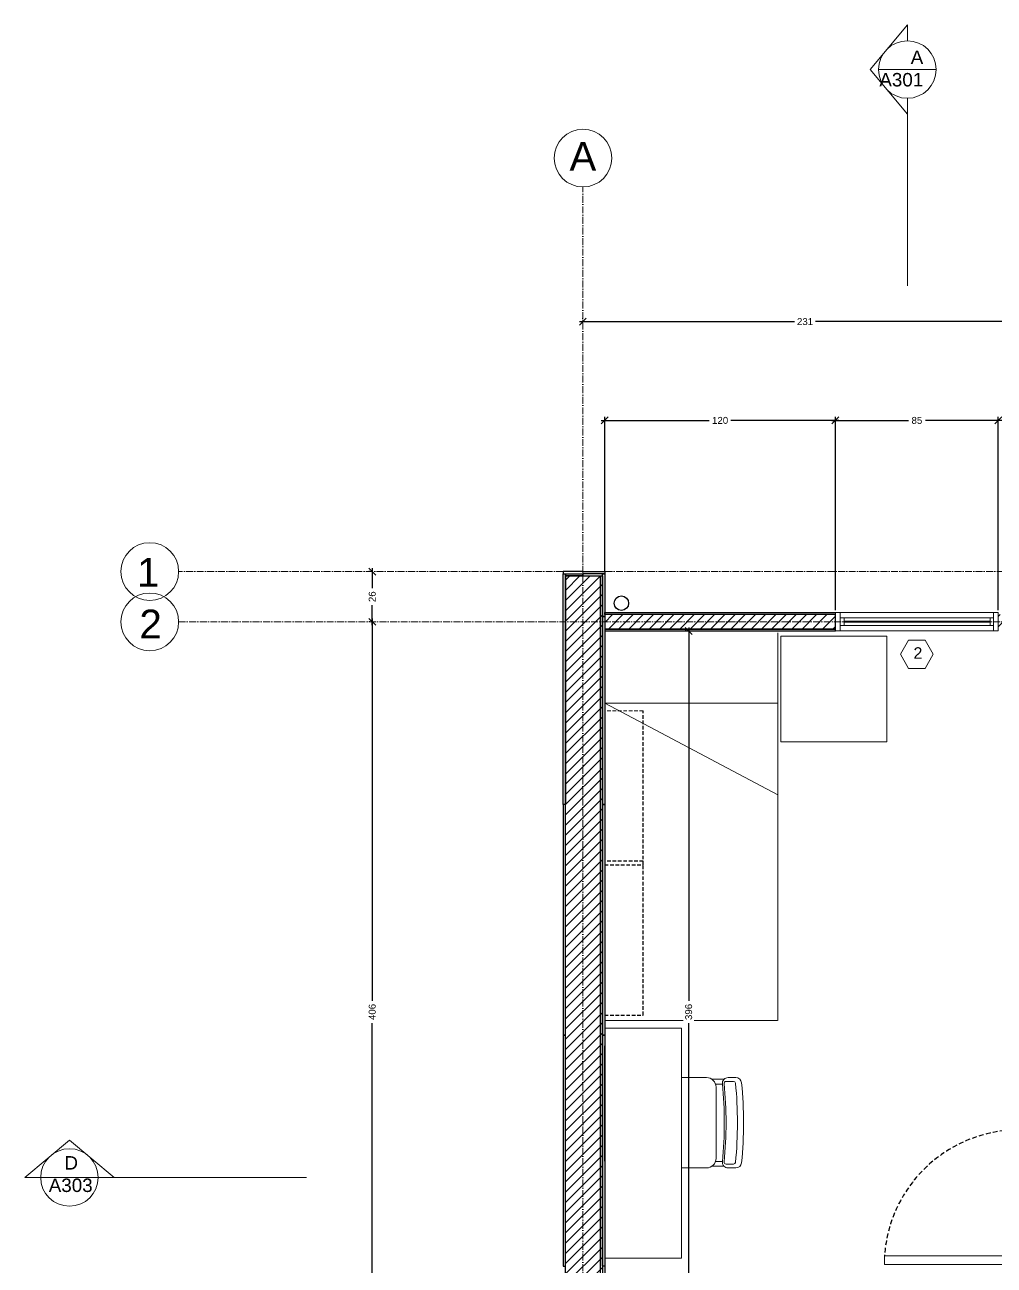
# Model space of a CAD drawing. Header units: centimetres. Extents: x -1332 to 7887, y -608 to 4152.
# Drawn here: x 3344 to 3848, y 71 to 716 of the extents above; entities that cross this region are included whole.
import ezdxf

# ---------------------------------------------------------------- set-up
doc = ezdxf.new("R2010")
doc.units = ezdxf.units.CM
doc.header["$MEASUREMENT"] = 0
doc.linetypes.add('ACAD_ISO10W100', pattern=[18, 12, -3, 0, -3])
doc.linetypes.add('HIDDEN', pattern=[0.375, 0.25, -0.125])
doc.layers.get('DEFPOINTS').update_dxf_attribs({"color": 210})
doc.layers.add('ARREDI', color=252, linetype='Continuous', lineweight=18)
doc.layers.add('NUMERAZIONE', color=30, linetype='Continuous', lineweight=5)
for name, color, linetype in [('INFISSI', 130, 'Continuous'), ('quote nuove', 253, 'Continuous'), ('STRUTTURA', 7, 'Continuous')]:
    doc.layers.add(name, color=color, linetype=linetype)
doc.styles.add('ARIAL', font='Arial.ttf')
doc.styles.get("Standard").update_dxf_attribs({"font": 'Arial.ttf'})
doc.dimstyles.new('TICK_36', dxfattribs={"dimtxt": 3.6, "dimasz": 3.6, "dimexe": 1.8, "dimexo": 1.2, "dimgap": 1.8, "dimtad": 0, "dimdec": 0, "dimzin": 0, "dimdsep": 46, "dimtxsty": 'ARIAL', "dimblk": 'OBLIQUE', "dimcen": 1.8, "dimdle": 1.8, "dimclrd": 256, "dimclrt": 256, "dimadec": 0, "dimazin": 0, "dimtfac": 1, "dimtdec": 0, "dimtmove": 1, "dimatfit": 3, "dimldrblk": 'OPEN90', "dimfxl": 1, "dimtfill": 1, "dimtolj": 1, "dimtzin": 0, "dimarcsym": 0})

# ---------------------------------------------------------------- blocks, each defined once
blk = doc.blocks.new('_Oblique')
at = {"color": 0, "linetype": 'ByBlock', "lineweight": -2}
blk.add_line((-0.5, -0.5), (0.5, 0.5), dxfattribs=at)
blk = doc.blocks.new('*D124')
at = {"layer": 'DEFPOINTS', "color": 0, "transparency": 16777216}
for p in [(3634.5, 562.08), (3865.65, 562.08), (3865.65, 562.08)]:
    blk.add_point(p, dxfattribs=at)
at = {"layer": 'quote nuove', "lineweight": -2, "transparency": 16777216}
for p, q in [((3632.7, 562.08), (3744.62, 562.08)), ((3867.45, 562.08), (3755.54, 562.08))]:
    blk.add_line(p, q, dxfattribs=at)
at = {"layer": 'quote nuove', "color": 0, "lineweight": -2, "transparency": 16777216}
for p, q in [((3634.5, 563.28), (3634.5, 563.88)), ((3865.65, 563.28), (3865.65, 563.88))]:
    blk.add_line(p, q, dxfattribs=at)
at = {"layer": 'quote nuove', "lineweight": -2, "transparency": 16777216, "xscale": 3.6, "yscale": 3.6, "zscale": 3.6, "rotation": 180}
blk.add_blockref('_Oblique', (3634.5, 562.08), dxfattribs=at)
at = {"layer": 'quote nuove', "lineweight": -2, "transparency": 16777216, "xscale": 3.6, "yscale": 3.6, "zscale": 3.6}
blk.add_blockref('_Oblique', (3865.65, 562.08), dxfattribs=at)
at = {"layer": 'quote nuove', "lineweight": 0, "transparency": 16777216, "insert": (3750.08, 562.08), "char_height": 3.6, "attachment_point": 5, "style": 'ARIAL', "bg_fill": 3, "box_fill_scale": 1.25, "bg_fill_color": 256, "bg_fill_true_color": 13158600, "bg_fill_transparency": 0}
blk.add_mtext('\\A1;231', dxfattribs=at)
blk = doc.blocks.new('_Open90')
at = {"color": 0, "linetype": 'ByBlock', "lineweight": -2}
for p, q in [((0, 0), (-1, 0)), ((-0.5, 0.5), (0, 0)), ((0, 0), (-0.5, -0.5))]:
    blk.add_line(p, q, dxfattribs=at)
blk = doc.blocks.new('*D131')
at = {"layer": 'DEFPOINTS', "color": 0, "transparency": 16777216}
for p in [(3524.98, 405.96), (3524.98, 405.96), (3524.98, 0.29)]:
    blk.add_point(p, dxfattribs=at)
at = {"layer": 'quote nuove', "lineweight": -2, "transparency": 16777216}
for p, q in [((3524.98, 407.76), (3524.98, 208.97)), ((3524.98, -1.51), (3524.98, 197.28))]:
    blk.add_line(p, q, dxfattribs=at)
at = {"layer": 'quote nuove', "color": 0, "lineweight": -2, "transparency": 16777216}
for p, q in [((3523.78, 405.96), (3523.18, 405.96)), ((3526.18, 0.29), (3526.78, 0.29))]:
    blk.add_line(p, q, dxfattribs=at)
at = {"layer": 'quote nuove', "lineweight": -2, "transparency": 16777216, "xscale": 3.6, "yscale": 3.6, "zscale": 3.6}
for p, rotation in [((3524.98, 405.96), 90), ((3524.98, 0.29), 270)]:
    blk.add_blockref('_Oblique', p, dxfattribs=dict(at, rotation=rotation))
at = {"layer": 'quote nuove', "lineweight": 0, "transparency": 16777216, "insert": (3524.98, 203.12), "char_height": 3.6, "attachment_point": 5, "rotation": 90, "style": 'ARIAL', "bg_fill": 3, "box_fill_scale": 1.25, "bg_fill_color": 256, "bg_fill_true_color": 13158600, "bg_fill_transparency": 0}
blk.add_mtext('\\A1;406', dxfattribs=at)
blk = doc.blocks.new('*D132')
at = {"layer": 'DEFPOINTS', "color": 0, "transparency": 16777216}
for p in [(3524.98, 432.12), (3524.98, 432.12), (3524.98, 405.96)]:
    blk.add_point(p, dxfattribs=at)
at = {"layer": 'quote nuove', "lineweight": -2, "transparency": 16777216}
for p, q in [((3524.98, 433.92), (3524.98, 423.45)), ((3524.98, 404.16), (3524.98, 414.63))]:
    blk.add_line(p, q, dxfattribs=at)
at = {"layer": 'quote nuove', "color": 0, "lineweight": -2, "transparency": 16777216}
for p, q in [((3523.78, 432.12), (3523.18, 432.12)), ((3523.78, 405.96), (3523.18, 405.96))]:
    blk.add_line(p, q, dxfattribs=at)
at = {"layer": 'quote nuove', "lineweight": -2, "transparency": 16777216, "xscale": 3.6, "yscale": 3.6, "zscale": 3.6}
for p, rotation in [((3524.98, 432.12), 90), ((3524.98, 405.96), 270)]:
    blk.add_blockref('_Oblique', p, dxfattribs=dict(at, rotation=rotation))
at = {"layer": 'quote nuove', "lineweight": 0, "transparency": 16777216, "insert": (3524.98, 419.04), "char_height": 3.6, "attachment_point": 5, "rotation": 90, "style": 'ARIAL', "bg_fill": 3, "box_fill_scale": 1.25, "bg_fill_color": 256, "bg_fill_true_color": 13158600, "bg_fill_transparency": 0}
blk.add_mtext('\\A1;26', dxfattribs=at)
blk = doc.blocks.new('*D177')
at = {"layer": 'DEFPOINTS', "color": 0, "transparency": 16777216}
for p in [(3689.57, 401.21), (3689.57, 401.21), (3689.57, 5.03)]:
    blk.add_point(p, dxfattribs=at)
at = {"layer": 'quote nuove', "color": 0, "lineweight": -2, "transparency": 16777216}
for p, q in [((3688.37, 401.21), (3687.77, 401.21)), ((3688.37, 5.03), (3687.77, 5.03))]:
    blk.add_line(p, q, dxfattribs=at)
at = {"layer": 'quote nuove', "lineweight": -2, "transparency": 16777216}
for p, q in [((3689.57, 403.01), (3689.57, 208.9)), ((3689.57, 3.23), (3689.57, 197.35))]:
    blk.add_line(p, q, dxfattribs=at)
at = {"layer": 'quote nuove', "lineweight": -2, "transparency": 16777216, "xscale": 3.6, "yscale": 3.6, "zscale": 3.6}
for p, rotation in [((3689.57, 401.21), 90), ((3689.57, 5.03), 270)]:
    blk.add_blockref('_Oblique', p, dxfattribs=dict(at, rotation=rotation))
at = {"layer": 'quote nuove', "lineweight": 0, "transparency": 16777216, "insert": (3689.57, 203.12), "char_height": 3.6, "attachment_point": 5, "rotation": 90, "style": 'ARIAL', "bg_fill": 3, "box_fill_scale": 1.25, "bg_fill_color": 256, "bg_fill_true_color": 13158600, "bg_fill_transparency": 0}
blk.add_mtext('\\A1;396', dxfattribs=at)
blk = doc.blocks.new('*D181')
at = {"layer": 'DEFPOINTS', "color": 0, "transparency": 16777216}
for p in [(3765.9, 510.7), (3645.9, 431.01), (3765.9, 410.81)]:
    blk.add_point(p, dxfattribs=at)
at = {"layer": 'quote nuove', "lineweight": -2, "transparency": 16777216}
for p, q in [((3644.1, 510.7), (3700.3, 510.7)), ((3767.7, 510.7), (3711.5, 510.7))]:
    blk.add_line(p, q, dxfattribs=at)
at = {"layer": 'quote nuove', "color": 0, "lineweight": -2, "transparency": 16777216}
for p, q in [((3645.9, 432.21), (3645.9, 512.5)), ((3765.9, 412.01), (3765.9, 512.5))]:
    blk.add_line(p, q, dxfattribs=at)
at = {"layer": 'quote nuove', "lineweight": -2, "transparency": 16777216, "xscale": 3.6, "yscale": 3.6, "zscale": 3.6, "rotation": 180}
blk.add_blockref('_Oblique', (3645.9, 510.7), dxfattribs=at)
at = {"layer": 'quote nuove', "lineweight": -2, "transparency": 16777216, "xscale": 3.6, "yscale": 3.6, "zscale": 3.6}
blk.add_blockref('_Oblique', (3765.9, 510.7), dxfattribs=at)
at = {"layer": 'quote nuove', "lineweight": 0, "transparency": 16777216, "insert": (3705.9, 510.7), "char_height": 3.6, "attachment_point": 5, "style": 'ARIAL', "bg_fill": 3, "box_fill_scale": 1.25, "bg_fill_color": 256, "bg_fill_true_color": 13158600, "bg_fill_transparency": 0}
blk.add_mtext('\\A1;120', dxfattribs=at)
blk = doc.blocks.new('*D182')
at = {"layer": 'DEFPOINTS', "color": 0, "transparency": 16777216}
for p in [(3850.6, 510.7), (3765.9, 410.81), (3850.6, 410.82)]:
    blk.add_point(p, dxfattribs=at)
at = {"layer": 'quote nuove', "lineweight": -2, "transparency": 16777216}
for p, q in [((3764.1, 510.7), (3803.86, 510.7)), ((3852.4, 510.7), (3812.65, 510.7))]:
    blk.add_line(p, q, dxfattribs=at)
at = {"layer": 'quote nuove', "color": 0, "lineweight": -2, "transparency": 16777216}
for p, q in [((3765.9, 412.01), (3765.9, 512.5)), ((3850.6, 412.02), (3850.6, 512.5))]:
    blk.add_line(p, q, dxfattribs=at)
at = {"layer": 'quote nuove', "lineweight": -2, "transparency": 16777216, "xscale": 3.6, "yscale": 3.6, "zscale": 3.6, "rotation": 180}
blk.add_blockref('_Oblique', (3765.9, 510.7), dxfattribs=at)
at = {"layer": 'quote nuove', "lineweight": -2, "transparency": 16777216, "xscale": 3.6, "yscale": 3.6, "zscale": 3.6}
blk.add_blockref('_Oblique', (3850.6, 510.7), dxfattribs=at)
at = {"layer": 'quote nuove', "lineweight": 0, "transparency": 16777216, "insert": (3808.25, 510.7), "char_height": 3.6, "attachment_point": 5, "style": 'ARIAL', "bg_fill": 3, "box_fill_scale": 1.25, "bg_fill_color": 256, "bg_fill_true_color": 13158600, "bg_fill_transparency": 0}
blk.add_mtext('\\A1;85', dxfattribs=at)

msp = doc.modelspace()

# ---------------------------------------------------------------- hatches: boundary and pattern name
at = {"layer": 'STRUTTURA'}
h = msp.add_hatch(dxfattribs=at)
h.set_pattern_fill('ANSI31', color=0, scale=30)
h.paths.add_polyline_path([(3644.7, 429.82), (3625.5, 429.81), (3625.5, -317.79), (3644.7, -317.79)])
h = msp.add_hatch(dxfattribs=at)
h.set_pattern_fill('ANSI31', color=256, scale=30)
h.paths.add_polyline_path([(4247.21, 409.45), (4247.21, 402.43), (4254.2, 402.43), (4254.2, 409.45)])
h.paths.add_polyline_path([(3955.4, 409.71), (3948.15, 409.71), (3948.15, 402.21), (3948.15, 144.29), (3955.4, 144.29), (3955.4, 311.01), (3955.4, 311.01)])
h.paths.add_polyline_path([(3948.15, 409.71), (3850.6, 409.71), (3850.6, 402.21), (3948.15, 402.21)])
h.paths.add_polyline_path([(3765.9, 409.71), (3645.9, 409.71), (3645.9, 408.71), (3645.9, 402.21), (3765.9, 402.21)])
h.paths.add_polyline_path([(3869.4, 402.21), (3861.9, 402.21), (3861.9, 281.21), (3861.9, 144.29), (3869.4, 144.29)])
h.paths.add_polyline_path([(3963.17, -282.17), (3957.5, -282.26), (3957.5, -289.9), (3963.17, -289.9)])
h.paths.add_polyline_path([(3957.45, -282.26), (3955.35, -282.26), (3955.4, -289.86), (3957.5, -289.86)])
h.paths.add_polyline_path([(4254.2, -282.08), (4247.85, -282.08), (4247.85, -290.08), (4254.2, -290.08)])

# ---------------------------------------------------------------- linework, layer by layer
at = {"layer": 'ARREDI', "lineweight": 0}
for p, q in [((3735.9, 400.23), (3735.9, 198.65)), ((3737.54, 347.13), (3737.54, 398.57)), ((3737.54, 398.57), (3792.54, 398.57)), ((3737.54, 343.57), (3737.54, 398.57)), ((3792.54, 398.57), (3792.54, 343.57)), ((3792.54, 343.57), (3737.54, 343.57)), ((3645.9, 194.68), (3685.9, 194.68)), ((3685.9, 194.68), (3685.9, 75.03)), ((3645.9, 75.03), (3685.9, 75.03))]:
    msp.add_line(p, q, dxfattribs=at)
at = {"layer": 'ARREDI'}
for p, q in [((3735.9, 398.65), (3735.9, 363.65)), ((3735.9, 363.65), (3645.9, 363.65)), ((3645.9, 363.65), (3735.9, 316.04)), ((3735.84, 198.65), (3645.9, 198.65)), ((3685.9, 169), (3698.8, 169)), ((3707.95, 168.12), (3701.64, 168.12)), ((3710.07, 169), (3714.09, 169)), ((3707.12, 165.62), (3703.53, 165.62)), ((3703.8, 164), (3703.8, 127)), ((3708.98, 167), (3712.93, 167)), ((3707.95, 122.89), (3701.64, 122.89)), ((3707.12, 125.39), (3703.53, 125.39)), ((3712.93, 124), (3708.98, 124)), ((3698.8, 122), (3685.9, 122)), ((3714.09, 122), (3710.07, 122))]:
    msp.add_line(p, q, dxfattribs=at)
at = {"layer": 'ARREDI', "linetype": 'HIDDEN', "lineweight": 0, "ltscale": 7.5}
msp.add_line((3665.9, 359.68), (3645.9, 359.68), dxfattribs=at)
at = {"layer": 'ARREDI', "linetype": 'HIDDEN', "lineweight": -2, "ltscale": 7.5}
for p, q in [((3665.9, 279.68), (3665.9, 359.68)), ((3665.9, 281.44), (3645.9, 281.44)), ((3645.9, 279.68), (3665.9, 279.68)), ((3665.9, 201.44), (3665.9, 281.44)), ((3645.9, 201.44), (3665.9, 201.44))]:
    msp.add_line(p, q, dxfattribs=at)
at = {"layer": 'ARREDI'}
for centre, radius, start, end in [((3698.8, 164), 5, 0, 90), ((3710.07, 166), 3, 90, 185.64732), ((3714.09, 166), 3, 5.54059, 90), ((3502.76, 145.5), 205.32, 354.35268, 5.64732), ((3708.98, 166), 1, 90, 185.64732), ((3501.67, 145.5), 207.32, 354.35268, 5.64732), ((3712.93, 166), 1, 5.54059, 90), ((3501.6, 145.5), 213.32, 354.45941, 5.54059), ((3502.76, 145.5), 215.32, 354.45941, 5.54059), ((3698.8, 127), 5, 270, 0), ((3710.07, 125), 3, 174.35268, 270), ((3708.98, 125), 1, 174.35268, 270), ((3712.93, 125), 1, 270, 354.45941), ((3714.09, 125), 3, 270, 354.45941)]:
    msp.add_arc(centre, radius, start, end, dxfattribs=at)
at = {"layer": 'INFISSI', "color": 4, "lineweight": 0}
for p, q in [((3768.4, 410.81), (3848.1, 410.81)), ((3770.4, 404.01), (3768.4, 404.01)), ((3768.4, 401.21), (3848.1, 401.21)), ((3770.4, 405.76), (3770.4, 406.26)), ((3770.4, 406.26), (3846.4, 406.26)), ((3846.4, 405.76), (3770.4, 405.76)), ((3846.4, 404.01), (3770.4, 404.01)), ((3846.4, 406.26), (3845.22, 406.26)), ((3845.22, 405.76), (3846.4, 405.76)), ((3846.4, 406.01), (3846.4, 406.26)), ((3846.4, 404.01), (3848.1, 404.01))]:
    msp.add_line(p, q, dxfattribs=at)
for points in [[(3765.9, 410.81), (3768.4, 410.81), (3768.4, 401.21), (3765.9, 401.21)], [(3850.6, 410.81), (3848.1, 410.81), (3848.1, 401.21), (3850.6, 401.21)]]:
    msp.add_lwpolyline(points, close=True, dxfattribs=at)
at = {"layer": 'INFISSI', "color": 4, "linetype": 'Continuous', "lineweight": 0}
msp.add_lwpolyline([(3791.4, 76.29), (3861.4, 76.29), (3861.4, 71.79), (3791.4, 71.79), (3791.4, 76.29)], dxfattribs=at)
at = {"layer": 'INFISSI', "color": 4, "linetype": 'HIDDEN', "lineweight": -2, "ltscale": 10}
msp.add_arc((3861.51, 71.52), 70.27, 90.08643, 176.10934, dxfattribs=at)
at = {"layer": 'NUMERAZIONE', "lineweight": 0}
for p, q in [((3783.9, 693.18), (3803.29, 716.42)), ((3803.29, 716.42), (3803.29, 708.13)), ((3783.9, 693.18), (3803.29, 669.94)), ((3788.34, 693.18), (3818.24, 693.18)), ((3803.29, 678.23), (3803.29, 669.94)), ((3803.29, 669.94), (3803.29, 580.67)), ((3367.54, 136.43), (3344.3, 117.04)), ((3367.54, 136.43), (3390.78, 117.04)), ((3390.78, 117.04), (3344.3, 117.04)), ((3390.78, 117.04), (3490.78, 117.04))]:
    msp.add_line(p, q, dxfattribs=at)
at = {"layer": 'NUMERAZIONE'}
msp.add_lwpolyline([(3816.78, 389.11), (3812.51, 396.52), (3803.96, 396.52), (3799.68, 389.11), (3803.96, 381.71), (3812.51, 381.71)], close=True, dxfattribs=at)
at = {"layer": 'NUMERAZIONE', "lineweight": 0}
for centre in [(3803.29, 693.18), (3367.54, 117.04)]:
    msp.add_circle(centre, 14.95, dxfattribs=at)
at = {"layer": 'quote nuove', "color": 253, "linetype": 'ACAD_ISO10W100', "lineweight": 0, "ltscale": 0.3}
for p, q in [((3634.5, -520.09), (3634.5, 632.12)), ((3624.3, 432.12), (3424.3, 432.12)), ((3624.3, 432.12), (4474.61, 432.12)), ((3424.3, 405.96), (4474.61, 405.96))]:
    msp.add_line(p, q, dxfattribs=at)
at = {"layer": 'quote nuove', "color": 253, "lineweight": 0}
for centre in [(3634.59, 647.12), (3409.3, 432.12), (3409.3, 405.96)]:
    msp.add_circle(centre, 15, dxfattribs=at)
at = {"layer": 'STRUTTURA'}
for p, q in [((3645.9, 424.65), (3645.9, 334.65)), ((3645.9, 264.65), (3645.9, 64.65))]:
    msp.add_line(p, q, dxfattribs=at)
at = {"layer": 'STRUTTURA', "lineweight": 0}
msp.add_line((3645.9, 401.21), (3735.9, 401.21), dxfattribs=at)
at = {"layer": 'STRUTTURA', "lineweight": -2}
msp.add_line((3645.9, 125.46), (3645.9, 185.46), dxfattribs=at)
at = {"layer": 'STRUTTURA'}
for points in [[(3634.5, 432.11), (3624.3, 432.11), (3624.3, 431.01), (3634.5, 431.01)], [(3634.5, 429.81), (3625.5, 429.81), (3625.5, 431.01), (3634.5, 431.01)], [(3634.5, 432.11), (3645.9, 432.11), (3645.9, 431.01), (3634.5, 431.01)], [(3634.5, 429.81), (3644.7, 429.81), (3644.7, 431.01), (3634.5, 431.01)], [(3765.9, 409.71), (3645.9, 409.71), (3645.9, 410.81), (3765.9, 410.81)]]:
    msp.add_lwpolyline(points, dxfattribs=at)
for points in [[(3624.3, 311.01), (3624.3, 431.01), (3625.5, 431.01), (3625.5, 311.01)], [(3625.5, 429.82), (3643.5, 429.82), (3643.5, -317.79), (3625.5, -317.79)], [(3625.5, 429.81), (3644.7, 429.81), (3644.7, -317.79), (3625.5, -317.79)], [(3644.7, 408.71), (3644.7, 431.01), (3645.9, 431.01), (3645.9, 408.71)], [(3644.7, 311.01), (3644.7, 408.71), (3645.9, 408.71), (3645.9, 311.01)], [(3765.9, 409.71), (3645.9, 409.71), (3645.9, 402.21), (3765.9, 402.21)], [(3645.9, 402.21), (3645.9, 401.21), (3765.9, 401.21), (3765.9, 402.21)], [(3625.5, 191.01), (3625.5, 311.01), (3624.3, 311.01), (3624.3, 191.01)], [(3644.7, 191.01), (3644.7, 311.01), (3645.9, 311.01), (3645.9, 191.01)], [(3625.5, 71.01), (3625.5, 191.01), (3624.3, 191.01), (3624.3, 71.01)], [(3644.7, 71.01), (3644.7, 191.01), (3645.9, 191.01), (3645.9, 71.01)]]:
    msp.add_lwpolyline(points, close=True, dxfattribs=at)
at = {"layer": 'STRUTTURA', "ltscale": 0.05}
msp.add_circle((3654.59, 415.66), 3.75, dxfattribs=at)

# ---------------------------------------------------------------- texts
at = {"layer": 'NUMERAZIONE', "lineweight": 0, "char_height": 7}
for s, insert, attachment_point in [('   A      \\PA301', (3811.56, 703.04), 3), ('   D\\PA303', (3356.76, 128.16), 1)]:
    msp.add_mtext_dynamic_manual_height_columns(s, width=18.8196, gutter_width=12.5, heights=[0], dxfattribs=dict(at, insert=insert, attachment_point=attachment_point))
at = {"layer": 'NUMERAZIONE', "ltscale": 0.1, "insert": (3806.46, 392.76), "char_height": 6, "attachment_point": 1}
msp.add_mtext_dynamic_manual_height_columns('2', width=0.5819, gutter_width=12.5, heights=[0], dxfattribs=at)
at = {"layer": 'quote nuove', "color": 253, "lineweight": 0, "char_height": 15, "attachment_point": 1}
for s, insert in [('A', (3627.56, 655.52)), ('1', (3402.65, 439.23)), ('2', (3403.9, 412.34))]:
    msp.add_mtext_dynamic_manual_height_columns(s, width=15.1923, gutter_width=12.5, heights=[0], dxfattribs=dict(at, insert=insert))

# ---------------------------------------------------------------- next in the draw order: dimensions: what is measured, and where the dimension line sits
at = {"layer": 'quote nuove', "color": 253, "lineweight": 0}
for base, p1, p2, picture, middle in [((3865.65, 562.08), (3634.5, 562.08), (3865.65, 562.08), '*D124', (3750.08, 562.08)), ((3765.9, 510.7), (3645.9, 431.01), (3765.9, 410.81), '*D181', (3705.9, 510.7))]:
    dim = msp.add_linear_dim(base=base, p1=p1, p2=p2, dimstyle='TICK_36', dxfattribs=at)
    dim.commit()
    dim.dimension.update_dxf_attribs({"geometry": picture, "text_midpoint": middle})
for base, p1, p2, picture, middle in [((3524.98, 405.96), (3524.98, 0.29), (3524.98, 405.96), '*D131', (3524.98, 203.12)), ((3689.57, 401.21), (3689.57, 5.03), (3689.57, 401.21), '*D177', (3689.57, 203.12))]:
    dim = msp.add_linear_dim(base=base, p1=p1, p2=p2, angle=90, dimstyle='TICK_36', dxfattribs=at)
    dim.commit()
    dim.dimension.update_dxf_attribs({"geometry": picture, "text_midpoint": middle})

# ---------------------------------------------------------------- next in the draw order: dimensions: what is measured, and where the dimension line sits
dim = msp.add_linear_dim(base=(3850.6, 510.7), p1=(3765.9, 410.81), p2=(3850.6, 410.82), dimstyle='TICK_36', dxfattribs=at)
dim.commit()
dim.dimension.update_dxf_attribs({"geometry": '*D182', "text_midpoint": (3808.25, 510.7)})
dim = msp.add_linear_dim(base=(3524.98, 432.12), p1=(3524.98, 405.96), p2=(3524.98, 432.12), angle=90, dimstyle='TICK_36', dxfattribs=at)
dim.commit()
dim.dimension.update_dxf_attribs({"geometry": '*D132', "text_midpoint": (3524.98, 419.04)})

# ---------------------------------------------------------------- next in the draw order: linework, layer by layer
at = {"layer": 'INFISSI', "color": 4, "lineweight": 0}
for p, q in [((3768.4, 408.01), (3770.4, 408.01)), ((3770.4, 408.01), (3770.4, 404.01)), ((3770.4, 408.01), (3846.4, 408.01)), ((3848.1, 408.01), (3846.4, 408.01)), ((3846.4, 408.01), (3846.4, 404.01)), ((3846.4, 408.01), (3846.4, 404.01))]:
    msp.add_line(p, q, dxfattribs=at)

doc.saveas('drawing.dxf')
